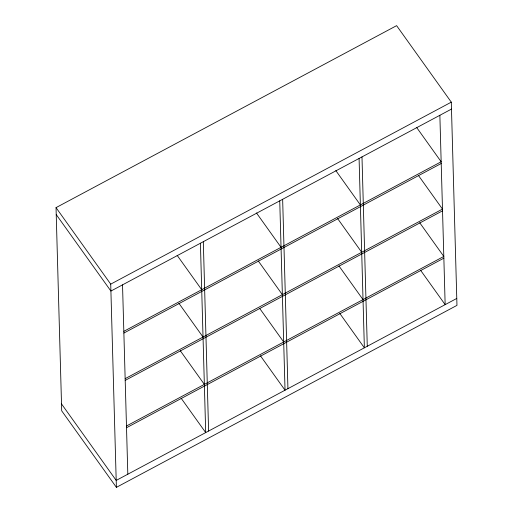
<?xml version="1.0" encoding="UTF-8"?>
<svg xmlns="http://www.w3.org/2000/svg" width="513" height="513" viewBox="0 0 513 513"><rect width="100%" height="100%" fill="white"/><g stroke="black" fill="none" stroke-linecap="round" stroke-linejoin="round"><path stroke-width="0.77" d="M56.032 207.63L396.607 25.65L451.293 102.151L456.968 305.37L116.393 487.35L61.707 410.849L56.032 207.63L110.718 284.131L116.393 487.35M110.718 284.131L451.293 102.151M451.485 109.083L110.911 291.063L56.225 214.562M123.832 331.327L441.167 161.762L416.601 127.404M123.877 333.059L441.212 163.5M125.153 378.665L442.488 209.099L418.39 175.388M125.198 380.396L442.533 210.837M126.474 426.002L443.809 256.442L419.711 222.725M126.519 427.739L443.854 258.174M456.775 298.438L116.201 480.418L61.515 403.917M420.596 270.287L445.156 304.645L439.865 115.29M335.816 170.572L360.376 204.931M337.599 218.557L361.697 252.268M338.926 265.894L363.024 299.605M339.805 313.449L364.371 347.814L359.081 158.459M256.481 212.959L281.047 247.324M258.27 260.95L282.368 294.661M259.591 308.287L283.689 341.998M260.476 355.842L285.036 390.201L279.745 200.846M177.145 255.352L201.712 289.71M178.934 303.337L203.033 337.047M180.255 350.674L204.354 384.391M181.14 398.235L205.7 432.594L200.41 243.239M361.986 156.907L367.276 346.262M282.65 199.294L287.94 388.649M203.315 241.687L208.605 431.042M122.53 284.856L127.82 474.211"/></g></svg>
